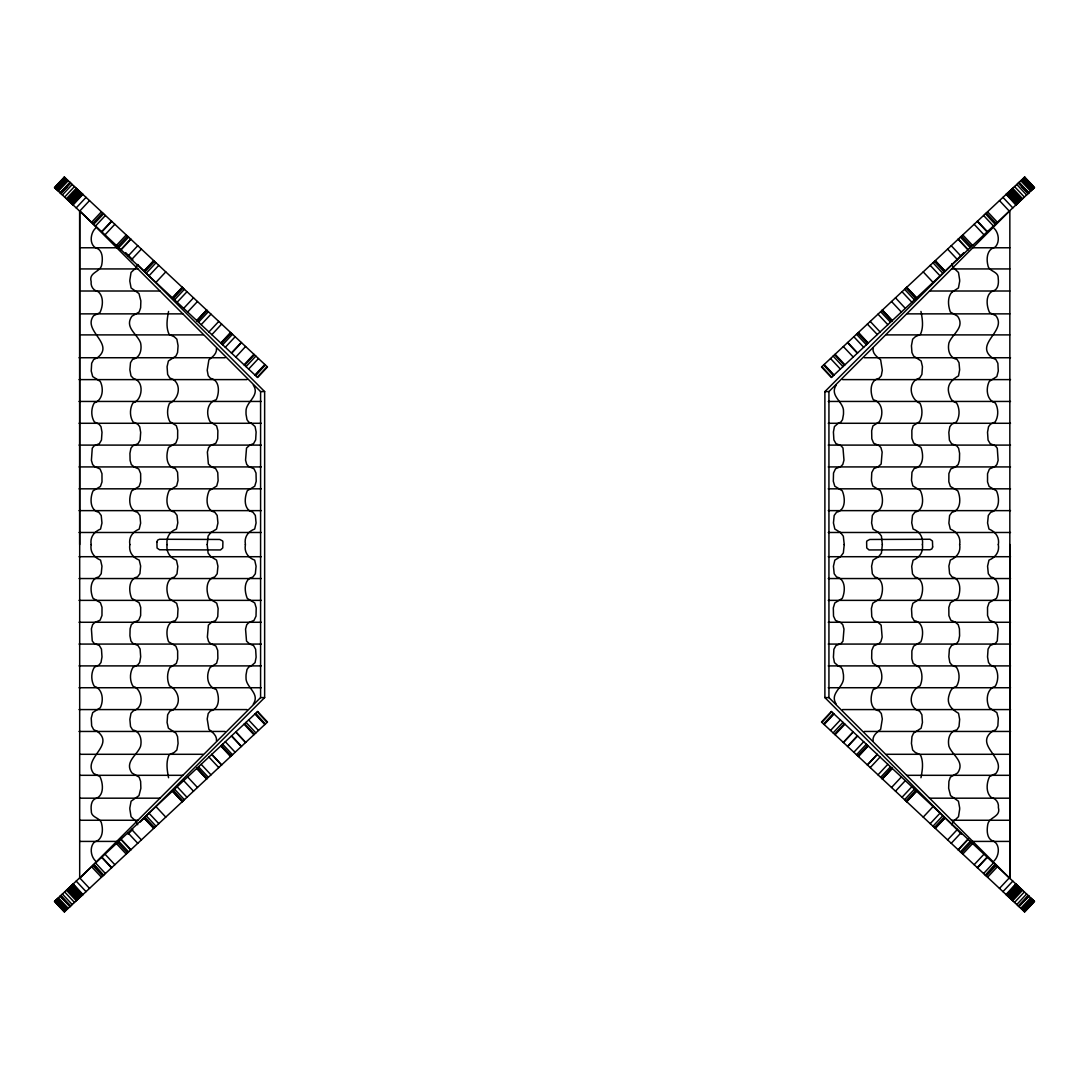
<?xml version="1.0" encoding="UTF-8"?>
<svg xmlns="http://www.w3.org/2000/svg" width="1089" height="1089" viewBox="0 0 1089 1089"><rect width="100%" height="100%" fill="white"/><g stroke="black" fill="none" stroke-linecap="round" stroke-linejoin="round"><path stroke-width="1.5" d="M79.674 544.609L79.688 210.735L260.584 391.591L264.641 391.591L264.641 697.6L140.045 822.168M1009.843 878.455L1009.843 210.735L828.933 391.591L828.933 697.6L1009.843 878.455L1009.843 544.568M91.177 544.568C89.829 552.014 94.158 557.473 100.556 560.127L101.958 566.171L101.223 573.699L98.854 576.884C89.679 578.844 89.883 591.286 93.041 598.297L100.433 602.721L101.998 607.281L101.971 615.503L100.12 620.145L94.552 622.677L92.619 624.637L91.408 628.816L92.252 640.931L94.076 643.327L99.358 645.532L101.468 649.112L101.998 656.953L100.991 662.52L99.031 665.011L94.403 667.217C90.931 672.621 90.972 680.584 94.171 686.097L96.349 687.363M129.863 544.568C128.543 551.96 132.776 557.486 139.201 560.073L140.631 566.035L139.923 573.631L137.582 576.857C128.257 578.967 128.611 591.313 131.728 598.31L139.147 602.762L140.699 607.376L140.644 615.612L138.766 620.186L134.206 622.241M167.08 544.568C166.045 551.674 169.789 557.759 176.445 560.182L177.806 566.375L177.003 573.889L174.58 576.979C165.229 579.062 165.827 591.885 169.203 598.637L176.677 603.333L178.011 608.765L177.561 616.946L175.383 620.676C165.651 622.078 165.841 634.438 168.564 641.734L175.928 646.199L177.643 650.882L177.684 658.94L176.35 663.46L169.884 667.557C166.903 673.016 166.889 680.189 169.462 685.811C178.337 689.922 182.026 703.126 173.505 709.579M207.196 544.568L208.108 553.144L210.898 556.71M882.335 544.623L881.423 536.033L878.619 532.48M922.437 544.623C923.472 537.517 919.742 531.432 913.086 529.009L911.711 522.802L912.514 515.301L914.937 512.198C924.275 510.183 923.703 497.265 920.314 490.554L912.841 485.857L911.507 480.412L911.969 472.245L914.147 468.515C923.826 467.113 923.717 454.753 920.954 447.443L913.603 442.992L911.874 438.309L911.847 430.25L913.181 425.717L919.647 421.634C922.628 416.175 922.642 409.001 920.069 403.366C910.962 399.581 907.682 385.805 916.012 379.612M959.654 544.623C960.988 537.217 956.755 531.704 950.329 529.118L948.887 523.156L949.594 515.56L951.936 512.334C961.233 510.265 960.934 497.85 957.803 490.88L950.384 486.415L948.832 481.814L948.887 473.579L950.765 469.005L955.325 466.95M998.341 544.623C999.702 537.163 995.373 531.704 988.975 529.05L987.573 523.019L988.308 515.492L990.663 512.306C999.961 510.265 999.593 497.809 996.489 490.88L989.098 486.456L987.532 481.91L987.546 473.688L989.411 469.046L994.978 466.514L996.898 464.54L998.123 460.361L997.279 448.26L995.441 445.864L990.173 443.645L988.063 440.079L987.532 432.224L988.54 426.67L990.5 424.166L995.128 421.96C998.586 416.57 998.545 408.606 995.36 403.08L993.182 401.827M216.493 348.262C217.133 353.653 212.546 356.865 208.884 359.846L207.209 370.246L208.217 375.678L210.463 378.319C220.06 380.007 219.515 392.87 216.248 399.704C206.869 402.386 205.794 414.16 210.15 421.729L216.616 425.935L217.868 430.727L217.705 438.799L215.894 443.169L210.558 445.592L208.584 447.606L207.373 452.071L208.367 464.009L211.538 466.922M873.024 740.915C872.398 735.524 876.972 732.325 880.647 729.331L882.308 718.944L881.314 713.513L879.068 710.872C869.39 709.198 870.07 696.293 873.269 689.473C882.648 686.805 883.737 675.017 879.381 667.448L872.915 663.255L871.663 658.464L871.813 650.392L873.637 646.008L878.959 643.599L880.933 641.584L882.144 637.106L881.151 625.168L877.993 622.268M137.704 264.436L136.493 266.996A11.285 10.563 90 0 1 134.042 269.65L131.048 272.468L129.89 279.737A22.352 20.936 90 0 0 129.836 281.248L131.088 287.959L138.97 293.554L140.862 300.904L140.631 307.806L139.161 312.012L131.905 316.232C124.119 327.381 137.282 333.887 140.604 342.926C142.033 349.705 140.182 357.913 132.545 359.384L130.517 362.678L129.863 369.811L131.007 375.909L133.416 378.441L136.384 379.598L246.931 379.612M951.813 824.741L953.025 822.195A11.285 10.563 -90 0 1 955.475 819.541L958.483 816.709L959.64 809.44A22.352 20.936 -90 0 0 959.681 807.943L958.443 801.218L950.561 795.623L948.655 788.286L948.9 781.385L950.37 777.165L957.612 772.959C965.399 761.81 952.235 755.303 948.927 746.251C947.484 739.472 949.349 731.277 956.986 729.807L959.014 726.499L959.654 719.366L958.511 713.268C952.439 709.851 946.899 704.937 948.642 696.824C949.608 693.38 950.574 689.01 954.114 687.35M168.564 311.454C167.093 318.886 165.773 327.299 169.108 334.364L174.281 336.787L176.867 339.196L178.079 345.73L177.561 352.55L175.969 356.021L168.4 360.99L167.08 366.707L167.638 374.425L169.775 377.937L173.478 379.612M920.954 777.737C922.437 770.304 923.758 761.878 920.409 754.827L915.236 752.404L912.664 749.994L911.439 743.46L911.956 736.64L913.562 733.169L921.117 728.201L922.451 722.47L921.893 714.765L919.756 711.24L916.08 709.592M253.288 704.147C260.026 693.924 247.394 688.221 246.1 679.495A39.667 37.135 -90 0 1 246.06 674.744L246.999 669.49L248.728 667.081L251.178 665.896M836.243 385.043C829.491 395.253 842.124 400.97 843.431 409.695A39.667 37.135 -90 0 1 843.458 414.433L842.518 419.701L840.803 422.11L838.339 423.281M951.786 292.26L958.443 287.959L959.681 281.248A22.352 20.936 -90 0 0 959.64 279.737L958.483 272.468L955.475 269.65A11.285 10.563 -90 0 1 953.025 266.996L951.677 263.837M95.464 228.268C90.469 233.019 89.107 243.882 95.601 247.856C103.074 249.749 102.87 259.073 101.672 265.172C100.079 272.345 88.495 272.236 91.149 281.629C90.51 286.502 93.531 290.627 98.201 291.689C103.972 296.535 103.006 306.608 99.875 312.679L93.613 315.728C82.043 330.906 115.543 343.675 97.438 357.723M994.066 860.923C999.062 856.158 1000.423 845.309 993.93 841.321C986.457 839.442 986.661 830.104 987.859 824.005C989.452 816.832 1001.036 816.954 998.382 807.562C999.021 802.688 995.999 798.564 991.33 797.502C985.559 792.656 986.525 782.583 989.642 776.511L995.918 773.462C1007.488 758.271 973.988 745.516 992.079 731.468M54.709 187.798L64.55 177.262M54.845 187.934L64.7 177.398M55.131 188.193L65.013 177.698M55.267 188.329L65.122 177.793M56.424 189.404L66.279 178.868M57.322 190.248L67.164 179.712M57.526 190.439L67.382 179.903M58.357 191.215L68.199 180.679M60.48 193.202L70.336 182.666M60.78 193.474L67.327 186.437M60.902 193.597L70.758 183.061M62.372 194.972L72.228 184.436M64.632 197.068L74.474 186.546M66.443 198.77L76.298 188.234M67.504 199.763L77.346 189.227M67.681 199.927L77.523 189.391M68.062 200.281L77.904 189.745M68.158 200.362L78 189.84M69.124 201.274L78.966 190.738M69.723 201.833L79.66 191.378L69.819 201.928M80.314 191.991L70.458 202.527L80.409 192.086M71.166 203.18L81.008 192.644M71.329 203.344L81.185 192.807M71.479 203.466L81.376 192.998M71.942 203.915L81.784 193.379M71.997 203.956L77.591 198.225M72.228 204.174L81.988 193.57M72.35 204.296L82.206 193.76M72.541 204.473L82.396 193.951M72.636 204.555L82.533 194.073M72.827 204.746L82.682 194.21M72.99 204.895L82.887 194.4M76.189 207.89L86.045 197.354M79.674 211.143L89.516 200.607M91.599 222.279L101.44 211.756M92.878 223.476L102.72 212.94M93.695 224.252L103.646 213.798M95.56 225.995L105.415 215.459M101.631 231.671L111.486 221.135M101.89 231.903L111.731 221.366M105.007 234.816L114.849 224.28M116.387 245.461L126.229 234.925M117.612 246.604L127.454 236.068M118.742 247.666L128.584 237.13M120.852 249.64L130.707 239.104M121.042 249.817L130.898 239.281M127.917 256.242L137.758 245.706M131.551 259.631L141.393 249.095M143.857 271.134L153.712 260.598M143.993 271.27L153.835 260.734M144.755 271.978L154.597 261.442M146.157 273.285L156.013 262.762M148.934 275.885L158.79 265.348M155.931 282.419L165.773 271.896M172.402 297.814L182.244 287.292M172.525 297.937L182.38 287.401M173.233 298.604L183.075 288.068M174.553 299.829L184.395 289.293M177.139 302.252L186.981 291.716M183.673 308.35L193.515 297.814M187.621 312.053L197.463 301.517M196.741 320.574L206.597 310.038M196.85 320.67L206.692 310.134M197.313 321.105L207.155 310.569M198.511 322.221L208.353 311.685M201.152 324.699L210.994 314.163M208.925 331.954L218.766 321.418M211.838 334.691L221.625 324.1M220.781 343.049L230.637 332.513M220.89 343.158L230.745 332.621M221.435 343.648L231.276 333.125M222.646 344.777L232.488 334.255M225.314 347.282L235.156 336.746M231.413 352.986L241.254 342.45M231.658 353.204L241.499 342.667M235.809 357.097L245.597 346.506M244.059 364.801L253.9 354.265M244.589 365.291L254.431 354.755M246.019 366.639L255.861 356.103M248.619 369.076L258.461 358.54M254.989 375.024L264.831 364.488M255.316 375.337L265.172 364.801M255.547 375.542L265.389 365.006M257.303 377.189L267.145 366.653M821.855 722.347L831.697 711.811M823.611 723.994L833.453 713.458M823.829 724.199L833.684 713.663M824.169 724.512L834.011 713.976M830.539 730.46L840.381 719.924M833.139 732.897L842.981 722.361M834.569 734.245L844.411 723.709M835.1 734.735L844.941 724.199M843.335 742.439L853.191 731.903M843.403 742.494L853.245 731.958M847.501 746.333L857.342 735.796M847.746 746.55L857.588 736.014M853.844 752.254L863.686 741.718M856.512 754.745L866.354 744.223M857.724 755.875L867.565 745.352M858.255 756.379L868.11 745.842M858.363 756.487L868.219 745.951M867.307 764.846L877.23 754.378M867.47 764.995L877.312 754.459M870.234 767.582L880.075 757.046M878.006 774.837L887.848 764.301M880.647 777.315L890.489 766.779M881.845 778.431L891.687 767.895M882.308 778.866L892.15 768.33M882.403 778.962L892.259 768.426M891.537 787.483L901.379 776.947M895.485 791.186L905.327 780.65M902.019 797.284L911.861 786.748M904.605 799.707L914.447 789.171M905.925 800.932L915.767 790.396M906.62 801.599L916.475 791.063M906.756 801.708L916.598 791.186M923.227 817.104L933.069 806.581M930.21 823.652L940.066 813.115M932.987 826.238L942.843 815.715M934.403 827.558L944.245 817.022M935.165 828.266L945.007 817.73M935.288 828.402L945.143 817.866M947.607 839.905L957.449 829.369M951.241 843.294L961.083 832.758M958.102 849.719L967.958 839.183M958.293 849.896L968.148 839.36M960.416 851.87L970.258 841.334M961.546 852.932L971.388 842.396M962.771 854.075L972.613 843.539M974.151 864.72L983.993 854.184M977.269 867.634L987.11 857.097M977.514 867.865L987.369 857.329M983.585 873.541L993.44 863.005M985.354 875.202L995.21 864.666L985.45 875.284M986.28 876.06L996.122 865.524M987.56 877.244L997.401 866.721M999.484 888.393L1009.326 877.857M1002.955 891.646L1012.811 881.11M1006.318 894.79L1016.309 884.391L1006.604 895.063M1006.794 895.24L1016.65 884.704M1016.772 884.826L1006.93 895.362L1016.881 884.921M1007.216 895.621L1017.112 885.139M1007.815 896.193L1017.671 885.656M1007.992 896.356L1017.834 885.82M1008.591 896.914L1018.446 886.392M1008.686 897.009L1018.514 886.446M1009.34 897.622L1019.277 887.167M1010.034 898.262L1019.876 887.726M1011 899.16L1020.842 888.638M1011.477 899.609L1021.319 889.073M1011.654 899.773L1021.496 889.237M1012.702 900.766L1022.557 890.23M1014.526 902.454L1024.368 891.932M1016.772 904.564L1026.628 894.028M1018.242 905.939L1028.247 895.539M1018.664 906.334L1028.52 895.798M1020.801 908.321L1030.643 897.785M1021.618 909.097L1031.474 898.561M1021.836 909.288L1031.678 898.752M1022.721 910.132L1032.576 899.596M1023.007 910.39L1032.78 899.786M1023.987 911.302L1033.733 900.671M1024.3 911.602L1034.155 901.066M1024.45 911.738L1034.291 901.202M264.641 697.6L260.584 697.6L79.688 878.455L79.688 210.735M128.053 834.133L132.844 829.342M961.464 834.133L824.89 697.6L824.89 391.591L963.86 252.648M134.138 622.255L131.32 624.623L130.095 628.802L129.931 635.867L130.925 640.917L132.749 643.327L137.976 645.505L140.113 649.003L140.685 656.803L139.705 662.439L137.758 664.984L133.089 667.217C129.618 672.607 129.659 680.584 132.858 686.097L135.036 687.363M955.366 466.95L958.197 464.554L959.436 460.388L959.6 453.323L958.592 448.273L956.768 445.864L951.541 443.686L949.404 440.187L948.832 432.387L949.826 426.738L951.772 424.193L956.428 421.974C959.913 416.583 959.858 408.606 956.659 403.08L954.495 401.827M249.286 578.545C243.664 583.091 244.807 592.416 247.285 598.419L254.744 602.966L256.214 607.907L256.01 616.143L254.023 620.362L248.646 622.731L246.727 624.746L245.556 629.074L246.522 641.135L249.803 644.075M173.437 709.592L169.775 711.24L167.638 714.765L167.08 722.47L168.4 728.201L175.969 733.169L177.561 736.64L178.079 743.46L176.867 749.994L174.281 752.404L169.108 754.827C165.773 761.878 167.093 770.304 168.564 777.737M916.053 379.612L919.756 377.937L921.893 374.425L922.451 366.707L921.117 360.99L913.562 356.021L911.956 352.55L911.439 345.73L912.664 339.196L915.236 336.787L920.409 334.364C923.758 327.299 922.437 318.886 920.954 311.454M97.343 357.75L93.64 359.561L91.667 363.277L91.231 371.022L92.688 376.563L100.27 381.436C103.455 387.725 103.183 397.676 96.717 401.827M992.147 731.468L995.891 729.63L997.864 725.9L998.286 718.155L996.843 712.614L989.248 707.741C986.076 701.493 986.321 691.474 992.814 687.35M840.504 556.71L843.335 552.953L844.179 545.14A14.987 14.034 90 0 0 844.166 544.568M210.898 532.48L208.108 536.033L207.196 544.623M878.619 556.71L881.423 553.144L882.335 544.568M135.036 401.827L132.858 403.08C129.659 408.606 129.618 416.583 133.089 421.974L137.758 424.193L139.705 426.738L140.685 432.387L140.113 440.187L137.976 443.686L132.749 445.864L130.925 448.273L129.931 453.323L130.095 460.388L131.32 464.554L134.151 466.95M954.495 687.363L956.659 686.097C959.858 680.584 959.913 672.607 956.428 667.217L951.772 664.984L949.826 662.439L948.832 656.803L949.404 649.003L951.541 645.505L956.768 643.327L958.592 640.917L959.6 635.867L959.436 628.802L958.197 624.623L955.393 622.255M96.349 401.827L94.171 403.08C90.972 408.606 90.931 416.57 94.403 421.96L99.031 424.166L100.991 426.67L101.998 432.224L101.468 440.079L99.358 443.645L94.076 445.864L92.252 448.26L91.408 460.361L92.619 464.54L94.552 466.514L100.12 469.046L101.971 473.688L101.998 481.91L100.433 486.456L93.041 490.88C89.938 497.796 89.557 510.278 98.854 512.306L101.223 515.492L101.958 523.019L100.556 529.05C94.171 531.731 89.815 537.163 91.177 544.623M993.182 687.363L995.36 686.097C998.545 680.584 998.586 672.621 995.128 667.217L990.5 665.011L988.54 662.52L987.532 656.953L988.063 649.112L990.173 645.532L995.441 643.327L997.279 640.931L998.123 628.816L996.898 624.637L994.978 622.677L989.411 620.145L987.546 615.503L987.532 607.281L989.098 602.721L996.489 598.297C999.661 591.341 999.811 578.776 990.663 576.884L988.308 573.699L987.573 566.171L988.975 560.127C995.36 557.459 999.702 552.028 998.341 544.568M916.012 709.579C907.682 703.385 910.962 689.609 920.069 685.811C922.642 680.189 922.628 673.016 919.647 667.557L913.181 663.46L911.847 658.94L911.874 650.882L913.603 646.199L920.954 641.734C923.717 634.438 923.84 622.064 914.147 620.676L911.969 616.946L911.507 608.765L912.841 603.333L920.314 598.637C923.69 591.885 924.289 579.062 914.937 576.979L912.514 573.889L911.711 566.375L913.086 560.182C919.729 557.731 923.472 551.674 922.437 544.568M135.404 401.827C142.21 397.594 143.503 383.274 135.948 379.612L79.021 379.612M211.538 622.268L208.367 625.168L207.373 637.106L208.584 641.584L210.558 643.599L215.894 646.008L217.705 650.392L217.868 658.464L216.616 663.255L210.15 667.448C205.794 675.017 206.856 686.819 216.248 689.473C219.515 696.32 220.06 709.17 210.463 710.872L208.217 713.513L207.209 718.944L208.884 729.331C212.546 732.325 217.133 735.524 216.493 740.915M877.993 466.922L881.151 464.009L882.144 452.071L880.933 447.606L878.959 445.592L873.637 443.169L871.813 438.799L871.663 430.727L872.915 425.935L879.381 421.729C883.737 414.174 882.662 402.372 873.269 399.704C870.002 392.87 869.471 380.007 879.068 378.319L881.314 375.678L882.308 370.246L880.647 359.846C876.972 356.865 872.398 353.653 873.024 348.262M249.762 445.129L246.522 448.055L245.556 460.116L246.727 464.445L248.646 466.46L254.023 468.815L256.01 473.034L256.214 481.284L254.744 486.211L247.285 490.758C244.807 496.761 243.664 506.099 249.286 510.632M251.3 665.896L255.071 662.629L256.119 657.184L255.643 649.289L253.601 645.614L249.885 644.075M838.231 423.281L834.446 426.561L833.412 432.006L833.888 439.888L835.916 443.577L841.13 445.769L842.995 448.055L843.975 460.116L842.791 464.445L840.885 466.46L835.494 468.815L833.521 473.034L833.316 481.284L834.787 486.211L842.233 490.758C845.295 497.646 846.003 510.237 836.529 512.266L834.188 515.437L833.439 522.965L834.827 529.036L840.395 532.48M249.367 578.545L252.988 576.925L255.343 573.753L256.078 566.226L254.69 560.141C248.251 557.813 244.127 552.246 245.352 545.14A14.987 14.034 -90 0 1 245.365 544.568M840.395 556.71L834.827 560.141L833.439 566.226L834.188 573.753L836.529 576.925C845.881 579.008 845.391 591.504 842.233 598.419L834.787 602.966L833.316 607.907L833.521 616.143L835.494 620.362L840.885 622.731L842.791 624.746L843.975 629.074L842.995 641.135L841.13 643.422L835.916 645.614L833.888 649.289L833.412 657.184L834.446 662.629L838.231 665.896M210.939 532.48L216.534 529.063L217.936 522.979L217.187 515.424L214.805 512.252C205.467 510.142 205.916 497.537 209.224 490.663L216.738 485.993L218.113 480.753L217.759 472.558L215.663 468.638L211.62 466.922M878.578 556.71L872.997 560.114L871.595 566.198L872.343 573.767L874.712 576.925C884.064 579.049 883.601 591.654 880.293 598.528L872.793 603.197L871.404 608.438L871.772 616.633L873.854 620.553L877.911 622.268M211.62 622.268L215.663 620.553L217.759 616.633L218.113 608.438L216.738 603.197L209.224 598.528C205.93 591.654 205.453 579.021 214.805 576.925L217.187 573.767L217.936 566.198L216.534 560.114L210.939 556.71M877.911 466.922L873.854 468.638L871.772 472.558L871.404 480.753L872.793 485.993L880.293 490.663C883.601 497.523 884.064 510.156 874.712 512.252L872.343 515.424L871.595 522.979L872.997 529.063L878.578 532.48M249.885 445.102L253.601 443.577L255.643 439.888L256.119 432.006L255.071 426.561L251.3 423.281M79.674 247.775L116.741 247.775M972.79 247.775L1009.843 247.775M79.674 268.929L137.935 268.929M951.582 268.929L1009.843 268.929M79.674 291.008L159.974 291.008M929.543 291.008L1009.843 291.008M951.84 292.233C947.212 297.406 948.111 305.927 950.37 312.012L957.612 316.232C965.399 327.381 952.235 333.887 948.927 342.926C947.457 349.746 949.417 357.845 956.986 359.384L959.014 362.678L959.654 369.811L958.511 375.909C952.439 379.326 946.899 384.254 948.642 392.367C949.608 395.811 950.574 400.167 954.114 401.827M79.674 313.863L182.843 313.863M906.688 313.863L1009.843 313.863M79.701 334.895L203.044 334.895M886.487 334.895L1009.816 334.895M79.021 357.737L225.11 357.737M864.421 357.737L1010.51 357.737M842.587 379.612L1010.51 379.612M824.89 391.591L828.933 391.591M79.007 401.446L261.278 401.446M828.253 401.446L1010.51 401.446M79.021 423.281L261.278 423.281M828.253 423.281L1010.51 423.281M79.021 445.102L261.278 445.102M828.253 445.102L1010.51 445.102M79.021 466.922L261.278 466.922M828.253 466.922L1010.51 466.922M79.021 488.825L261.278 488.825M828.253 488.825L1010.51 488.825M79.021 510.632L261.278 510.632M828.253 510.632L1010.51 510.632M79.021 532.48L261.278 532.48M828.253 532.48L1010.51 532.48M79.021 556.71L261.278 556.71M828.253 556.71L1010.51 556.71M79.021 578.545L261.278 578.545M828.253 578.545L1010.51 578.545M79.021 600.366L261.278 600.366M828.253 600.366L1010.51 600.366M79.021 622.268L261.278 622.268M828.253 622.268L1010.51 622.268M79.021 644.075L261.278 644.075M828.253 644.075L1010.51 644.075M79.021 665.896L261.278 665.896M828.253 665.896L1010.51 665.896M79.007 687.744L261.278 687.731M828.253 687.731L1010.51 687.744M824.89 697.6L828.933 697.6M79.021 709.579L135.948 709.579C143.517 705.89 142.183 691.624 135.404 687.35M246.931 709.579L136.356 709.579L133.416 710.736L131.007 713.268L129.863 719.366L130.517 726.499L132.545 729.807C140.113 731.345 142.074 739.445 140.604 746.251C137.282 755.303 124.119 761.81 131.905 772.959L139.161 777.165L140.631 781.385L140.862 788.286L138.97 795.623L131.088 801.218L129.836 807.943A22.352 20.936 -90 0 0 129.89 809.44L131.048 816.709L134.042 819.541A11.285 10.563 -90 0 1 136.493 822.195L137.704 824.741M842.587 709.579L1010.51 709.579M79.021 731.454L225.11 731.454M864.421 731.454L1010.51 731.454M79.701 754.296L203.044 754.296M886.487 754.296L1009.816 754.296M79.674 775.314L182.843 775.314M906.688 775.314L1009.843 775.314M79.674 798.183L159.974 798.183M929.543 798.183L1009.843 798.183M79.674 820.262L137.935 820.262M951.582 820.262L1009.843 820.262M79.674 841.416L116.741 841.416M972.79 841.416L1009.843 841.416M992.188 357.75L995.891 359.561L997.864 363.277L998.286 371.022L996.843 376.563L989.248 381.436C986.076 387.698 986.321 397.703 992.814 401.827M97.37 731.468L93.64 729.63L91.667 725.9L91.231 718.155L92.688 712.614L100.27 707.741C103.455 701.466 103.183 691.515 96.717 687.35M955.325 622.241L950.765 620.186L948.887 615.612L948.832 607.376L950.384 602.762L957.803 598.31C960.934 591.354 961.247 578.899 951.936 576.857L949.594 573.631L948.887 566.035L950.329 560.073C956.727 557.459 960.988 551.973 959.654 544.568M134.206 466.95L138.766 469.005L140.644 473.579L140.699 481.814L139.147 486.415L131.728 490.88C128.597 497.836 128.284 510.278 137.582 512.334L139.923 515.56L140.631 523.156L139.201 529.118C132.79 531.731 128.529 537.204 129.863 544.623M251.178 423.281L248.728 422.11L246.999 419.701L246.06 414.433A39.667 37.135 -90 0 1 246.1 409.695C247.394 400.97 260.026 395.253 253.288 385.043M838.339 665.896L840.803 667.081L842.518 669.49L843.458 674.744A39.667 37.135 -90 0 1 843.431 679.495C842.124 688.221 829.491 693.924 836.243 704.147M992.079 357.723C973.988 343.675 1007.488 330.906 995.918 315.728L989.642 312.679C986.525 306.526 985.109 294.615 992.692 291.049C998.382 289.837 998.817 283.126 998.218 278.416C998.722 270.984 988.608 271.896 987.859 265.172C986.198 258.392 987.083 249.163 994.992 247.257C1000.056 242.439 998.912 232.937 994.066 228.268M97.438 731.468C115.543 745.516 82.043 758.271 93.613 773.462L99.875 776.511C102.992 782.651 104.421 794.562 96.826 798.142C91.149 799.353 90.714 806.051 91.299 810.774C90.809 818.193 100.909 817.281 101.672 824.005C103.332 830.798 102.448 840.014 94.525 841.92C89.461 846.738 90.618 856.253 95.464 860.923M249.367 510.632L252.988 512.266L255.343 515.437L256.078 522.965L254.69 529.036C248.251 531.378 244.127 536.931 245.352 544.051A14.987 14.034 -90 0 0 245.365 544.623M173.505 379.612C181.836 385.805 178.555 399.581 169.462 403.366C166.889 409.001 166.903 416.175 169.884 421.634L176.35 425.717L177.684 430.25L177.643 438.309L175.928 442.992L168.564 447.443C165.814 454.739 165.691 467.127 175.383 468.515L177.561 472.245L178.011 480.412L176.677 485.857L169.203 490.554C165.814 497.265 165.256 510.183 174.58 512.198L177.003 515.301L177.806 522.802L176.445 529.009C169.802 531.446 166.045 537.503 167.08 544.623M840.504 532.48L843.335 536.237L844.179 544.051A14.987 14.034 -90 0 1 844.166 544.623M125.657 252.648L132.844 259.835M137.636 264.627L264.641 391.591M1024.45 177.262L1034.291 187.798M1024.3 177.398L1034.155 187.934M1024.028 177.657L1033.829 188.234M1023.878 177.793L1033.733 188.329M1022.721 178.868L1032.576 189.404M1021.836 179.712L1031.678 190.248M1021.618 179.903L1031.474 190.439M1020.801 180.679L1030.643 191.215M1018.664 182.666L1028.506 193.202M1021.673 186.437L1028.22 193.474M1018.242 183.061L1028.098 193.597M1016.772 184.436L1026.628 194.972M1014.526 186.546L1024.368 197.068M1012.702 188.234L1022.557 198.77M1011.654 189.227L1021.496 199.763M1011.477 189.391L1021.319 199.927M1011.096 189.745L1020.938 200.281M1011 189.84L1020.842 200.362M1010.034 190.738L1019.876 201.274M1009.435 191.296L1019.195 201.914L1009.326 191.392M1008.686 191.991L1018.542 202.527L1008.591 192.086M1007.992 192.644L1017.834 203.18M1007.815 192.807L1017.671 203.344M1007.624 192.998L1017.521 203.466M1007.216 193.379L1017.112 203.861M1011.395 198.225L1017.003 203.956M1007.012 193.57L1016.772 204.174M1006.794 193.76L1016.65 204.296M1006.604 193.951L1016.459 204.473M1006.44 194.101L1016.364 204.555M1006.318 194.21L1016.173 204.746M1006.168 194.359L1015.969 204.936M1002.955 197.354L1012.811 207.89M999.484 200.607L1009.326 211.143M987.56 211.756L997.401 222.279M986.28 212.94L996.122 223.476M985.45 213.716L995.21 224.334M983.585 215.459L993.44 225.995M977.514 221.135L987.369 231.671M977.269 221.366L987.11 231.903M974.151 224.28L983.993 234.816M962.771 234.925L972.613 245.461M961.546 236.068L971.388 246.604M960.416 237.13L970.258 247.666M958.293 239.104L968.148 249.64M958.102 239.281L967.958 249.817M951.241 245.706L961.083 256.242M947.607 249.095L957.449 259.631M935.288 260.598L945.143 271.134M935.165 260.734L945.007 271.27M934.403 261.442L944.245 271.978M932.987 262.762L942.843 273.285M930.21 265.348L940.066 275.885M923.227 271.896L933.069 282.419M906.756 287.292L916.598 297.814M906.62 287.401L916.475 297.937M905.925 288.068L915.767 298.604M904.605 289.293L914.447 299.829M902.019 291.716L911.861 302.252M895.485 297.814L905.327 308.35M891.537 301.517L901.379 312.053M882.403 310.038L892.259 320.574M882.308 310.134L892.15 320.67M881.845 310.569L891.687 321.105M880.647 311.685L890.489 322.221M878.006 314.163L887.848 324.699M870.234 321.418L880.075 331.954M867.375 324.1L877.312 334.541M858.363 332.513L868.219 343.049M858.255 332.621L868.11 343.158M857.724 333.125L867.565 343.648M856.512 334.255L866.354 344.777M853.844 336.746L863.686 347.282M847.746 342.45L857.588 352.986M847.501 342.667L857.342 353.204M843.335 346.561L853.245 357.042M835.1 354.265L844.941 364.801M834.569 354.755L844.411 365.291M833.139 356.103L842.981 366.639M830.539 358.54L840.381 369.076M824.169 364.488L834.011 375.024M823.829 364.801L833.684 375.337M823.611 365.006L833.453 375.542M821.855 366.653L831.697 377.189M257.303 711.811L267.145 722.347M255.547 713.458L265.389 723.994M255.316 713.663L265.172 724.199M254.989 713.976L264.831 724.512M248.619 719.924L258.461 730.46M246.019 722.361L255.861 732.897M244.589 723.709L254.431 734.245M244.059 724.199L253.9 734.735M235.809 731.903L245.665 742.439M235.755 731.958L245.597 742.494M231.658 735.796L241.499 746.333M231.413 736.014L241.254 746.55M225.314 741.718L235.156 752.254M222.646 744.223L232.488 754.745M221.435 745.352L231.276 755.875M220.89 745.842L230.745 756.379M220.781 745.951L230.637 756.487M211.838 754.309L221.625 764.9M211.688 754.459L221.53 764.995M208.925 757.046L218.766 767.582M201.152 764.301L210.994 774.837M198.511 766.779L208.353 777.315M197.313 767.895L207.155 778.431M196.85 768.33L206.692 778.866M196.741 768.426L206.597 778.962M187.621 776.947L197.463 787.483M183.673 780.65L193.515 791.186M177.139 786.748L186.981 797.284M174.553 789.171L184.395 799.707M173.233 790.396L183.075 800.932M172.525 791.063L182.38 801.599M172.402 791.186L182.244 801.708M155.931 806.581L165.773 817.104M148.934 813.115L158.79 823.652M146.157 815.715L156.013 826.238M144.755 817.022L154.597 827.558M143.993 817.73L153.835 828.266M143.857 817.866L153.712 828.402M131.551 829.369L141.393 839.905M127.917 832.758L137.758 843.294M121.042 839.183L130.898 849.719M120.852 839.36L130.707 849.896M118.742 841.334L128.584 851.87M117.612 842.396L127.454 852.932M116.387 843.539L126.229 854.075M105.007 854.184L114.849 864.72M101.89 857.097L111.731 867.634M101.631 857.329L111.486 867.865M95.56 863.005L105.415 873.541M103.646 875.202L93.79 864.666L103.55 875.284M92.878 865.524L102.72 876.06M91.599 866.721L101.44 877.244M79.674 877.857L89.516 888.393M76.189 881.11L86.045 891.646M82.682 894.79L72.691 884.391L82.396 895.049M72.35 884.704L82.206 895.24M72.228 884.826L82.07 895.362L72.119 884.921M71.888 885.139L81.784 895.621M71.329 885.656L81.185 896.193M71.166 885.82L81.008 896.356M70.554 886.392L80.409 896.914M70.486 886.446L80.314 897.009M69.723 887.167L79.674 897.608M69.124 887.726L78.966 898.262M68.158 888.638L77.904 899.255M67.681 889.073L77.523 899.609M67.504 889.237L77.346 899.773M66.443 890.23L76.298 900.766M64.632 891.932L74.474 902.454M62.372 894.028L72.228 904.564M60.78 895.526L70.758 905.939M60.48 895.798L70.336 906.334M58.357 897.785L68.199 908.321M57.526 898.561L67.382 909.097M57.322 898.752L67.164 909.288M56.424 899.596L66.279 910.132M56.152 899.854L66.007 910.377M55.171 900.766L64.972 911.343M54.845 901.066L64.7 911.602M54.709 901.202L64.55 911.738M260.584 391.591L260.584 697.6M156.884 542.036L157.075 548.053L159.538 549.768L220.523 549.945L222.769 547.944L222.891 542.308A2.654 2.491 -90 0 0 222.578 540.934L219.774 539.463L159.511 539.259L157.633 540.13L156.884 542.036M932.66 546.977L931.885 548.924L929.979 549.768L869.008 549.945L866.749 547.944L866.626 542.308A2.654 2.491 -90 0 1 866.953 540.934L869.757 539.463L930.02 539.259L932.456 541.029L932.66 546.977M64.292 177.031L54.45 187.553L257.644 377.502L267.486 366.966L64.292 177.031M66.007 178.623L56.152 189.146L66.075 178.678M70.023 182.38L60.181 192.916L70.104 182.448M831.356 711.498L821.514 722.034L1024.708 911.969L1034.55 901.447L831.356 711.498M1015.969 884.064L1006.113 894.6L1016.01 884.105M1017.466 885.466L1007.624 896.002L1017.521 885.534M1028.751 896.016L1018.896 906.552L1028.819 896.084M257.644 711.498L54.45 901.447L64.292 911.969L267.486 722.034L257.644 711.498M1024.708 177.031L821.514 366.966L831.356 377.502L1034.55 187.553L1024.708 177.031M1032.835 189.159L1023.007 178.61L1032.78 189.214M1028.833 192.903L1018.977 182.38L1028.792 192.944M82.887 894.6L73.031 884.064L82.832 894.641M81.376 896.002L71.534 885.466L81.321 896.056M70.104 906.552L60.249 896.016L70.023 906.62"/></g></svg>
